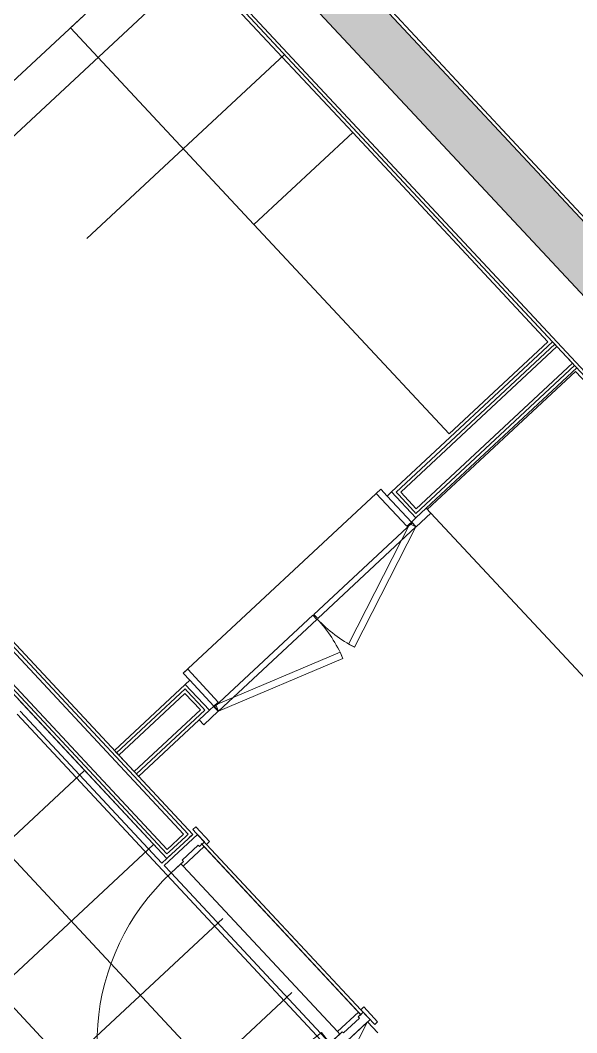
# Model space of a CAD drawing. Header units: millimetres. Extents: x -71377 to 516042, y -145869 to 441446.
# Drawn here: x 180267 to 181915, y 140794 to 143795 of the extents above; entities that cross this region are included whole.
import ezdxf

# ---------------------------------------------------------------- set-up
doc = ezdxf.new("R2010")
doc.units = ezdxf.units.MM
doc.header["$LTSCALE"] = 1000
doc.linetypes.add('_점선_S_', pattern=[1.6, 0.8, -0.8])
for name, color, linetype, lineweight in [('_ A-furn _', 6, 'Continuous', 5), ('A-door', 4, 'Continuous', 5), ('A-door-hdln', 8, 'Continuous', 5), ('A-ele-8', 8, 'Continuous', 5), ('A-fnsh', 5, 'Continuous', 5), ('A-fnsh-4', 4, 'Continuous', 5), ('A-furn', 6, 'Continuous', 5), ('A-hat', 251, 'Continuous', 5), ('A-insu', 251, 'Continuous', 5), ('A_cwall', 2, 'Continuous', 5), ('A_fnsh', 5, 'Continuous', 5), ('A_fnsh-4', 4, 'Continuous', 5), ('AA_발코니선', 4, '_점선_S_', 5)]:
    doc.layers.add(name, color=color, linetype=linetype, lineweight=lineweight)

# ---------------------------------------------------------------- blocks, each defined once
blk = doc.blocks.new('3D_수납가구 - 실선_ 대각선X-2308846-지반층 배치도')
at = {"layer": '_ A-furn _'}
for p, q in [((0, 1050), (600, 1050)), ((0, 0), (0, 1035)), ((600, 1050), (600, 0)), ((600, 0), (0, 0))]:
    blk.add_line(p, q, dxfattribs=at)
blk = doc.blocks.new('대장2_59A_1층_rvt-2-지반층 배치도')
at = {"layer": 'A-furn', "extrusion": (0, 0, -1), "zscale": -1, "rotation": 316.9999987515239}
blk.add_blockref('3D_수납가구 - 실선_ 대각선X-2308846-지반층 배치도', (80432, -123841.4), dxfattribs=at)
blk = doc.blocks.new('3D_팬트리문 - _A_팬트리문_8X23-2183192-지반층 배치도')
at = {"layer": 'A-furn'}
for p, q in [((-24.1, 209.3), (-400, 72.5)), ((-393.2, 53.7), (-17.3, 190.5)), ((-24.1, 209.3), (-17.3, 190.5)), ((24.1, 209.3), (17.3, 190.5)), ((393.2, 53.7), (17.3, 190.5)), ((24.1, 209.3), (400, 72.5)), ((-460, 72.5), (-460, 52.5)), ((-401, 72.5), (-460, 72.5)), ((-401, 52.5), (-401, 72.5)), ((-2, 72.5), (-400, 72.5)), ((-400, 72.5), (-400, 55.5)), ((-400, 72.5), (-393.2, 53.7)), ((-2, 55.5), (-2, 72.5)), ((2, 72.5), (2, 55.5)), ((400, 72.5), (2, 72.5)), ((400, 72.5), (393.2, 53.7)), ((400, 55.5), (400, 72.5)), ((460, 72.5), (401, 72.5)), ((401, 72.5), (401, 52.5)), ((460, 52.5), (460, 72.5)), ((-460, 52.5), (-418, 52.5)), ((-418, 52.5), (-418, -52.5)), ((-400, 52.5), (-418, 52.5)), ((-400, 55.5), (-2, 55.5)), ((-382, 52.5), (-400, 52.5)), ((-400, -52.5), (-400, 52.5)), ((-382, -80.5), (-382, 52.5)), ((2, 55.5), (400, 55.5)), ((400, 52.5), (382, 52.5)), ((382, 52.5), (382, -80.5)), ((418, 52.5), (400, 52.5)), ((400, 52.5), (400, -52.5)), ((418, -52.5), (418, 52.5)), ((418, 52.5), (460, 52.5)), ((-418, -52.5), (-400, -52.5)), ((-400, -52.5), (-400, -80.5)), ((400, -80.5), (400, -52.5)), ((400, -52.5), (418, -52.5)), ((-400, -80.5), (-382, -80.5)), ((-400, -80.5), (400, -80.5)), ((382, -80.5), (400, -80.5))]:
    blk.add_line(p, q, dxfattribs=at)
for centre, start, end in [((-400, 72.5), 360, 20), ((400, 72.5), 160, 180)]:
    blk.add_arc(centre, 400, start, end, dxfattribs=at)
blk = doc.blocks.new('3D_수납가구 - 실선_ 대각선X-2308847-지반층 배치도')
at = {"layer": '_ A-furn _'}
for p, q in [((0, 847.5), (400, 847.5)), ((0, 0), (0, 847.5)), ((400, 847.5), (400, 0)), ((400, 0), (0, 0))]:
    blk.add_line(p, q, dxfattribs=at)
blk = doc.blocks.new('3D_수납가구 - 실선_ 대각선X-2308848-지반층 배치도')
at = {"layer": '_ A-furn _'}
for p, q in [((0, 872.5), (400, 872.5)), ((0, 0), (0, 872.5)), ((400, 490), (400, 0)), ((400, 0), (0, 0))]:
    blk.add_line(p, q, dxfattribs=at)
blk = doc.blocks.new('3D_수납가구 - 실선_ 대각선X-2308849-지반층 배치도')
at = {"layer": '_ A-furn _'}
for p, q in [((0, 797.5), (400, 797.5)), ((0, 0), (0, 797.5)), ((400, 797.5), (400, 0)), ((400, 0), (0, 0))]:
    blk.add_line(p, q, dxfattribs=at)
blk = doc.blocks.new('세대외여닫이문 - _A_ABS_7_5X21_욕실2-V43-지반층 배치도')
at = {"layer": 'A-door'}
for p, q in [((-395, 74.5), (-335, 74.5)), ((-395, 62.5), (-395, 74.5)), ((-335, 62.5), (-395, 62.5)), ((-375, 62.5), (-345, 62.5)), ((-375, -72.5), (-375, 62.5)), ((-345, 62.5), (-345, 42.5)), ((-335, 74.5), (-335, 62.5)), ((335, 74.5), (395, 74.5)), ((335, 62.5), (335, 74.5)), ((395, 62.5), (335, 62.5)), ((345, 62.5), (375, 62.5)), ((345, 42.5), (345, 62.5)), ((375, 62.5), (375, -72.5)), ((395, 74.5), (395, 62.5)), ((-350, 42.5), (-350, -22.5)), ((-345, 42.5), (-350, 42.5)), ((-350, 42.5), (-345, 42.5)), ((-350, -22.5), (-350, 42.5)), ((-345, 42.5), (-345, 52.5)), ((-345, 52.5), (-335, 52.5)), ((-335, 52.5), (-335, -32.5)), ((335, 52.5), (345, 52.5)), ((335, -32.5), (335, 52.5)), ((345, 52.5), (345, 42.5)), ((345, 42.5), (350, 42.5)), ((350, 42.5), (345, 42.5)), ((350, 42.5), (350, -22.5)), ((350, -22.5), (350, 42.5)), ((375, 52.5), (420, 52.5)), ((375, -72.5), (375, 52.5)), ((-350, -22.5), (-345, -22.5)), ((-345, -22.5), (-350, -22.5)), ((-345, -22.5), (-345, -72.5)), ((-345, -32.5), (-345, -22.5)), ((345, -22.5), (345, -32.5)), ((350, -22.5), (345, -22.5)), ((345, -22.5), (350, -22.5)), ((345, -72.5), (345, -22.5)), ((-335, -32.5), (-345, -32.5)), ((345, -32.5), (335, -32.5)), ((-345, -72.5), (-375, -72.5)), ((305.2, -69), (245, -756.4)), ((345, -72.5), (284.9, -759.9)), ((305.2, -69), (345, -72.5)), ((375, -72.5), (345, -72.5)), ((420, -72.5), (375, -72.5)), ((245, -756.4), (284.9, -759.9))]:
    blk.add_line(p, q, dxfattribs=at)
at = {"layer": 'A-door-hdln'}
for p, q in [((-345, 42.5), (-345, 62.5)), ((-335, 62.5), (335, 62.5)), ((345, 62.5), (345, 42.5)), ((-350, 42.5), (-345, 42.5)), ((-345, 42.5), (-350, 42.5)), ((-345, 52.5), (-345, 42.5)), ((-335, 52.5), (-345, 52.5)), ((-335, 52.5), (335, 52.5)), ((345, 52.5), (335, 52.5)), ((350, 42.5), (345, 42.5)), ((345, 42.5), (350, 42.5)), ((420, -72.5), (375, 52.5)), ((-345, -22.5), (-350, -22.5)), ((-350, -22.5), (-345, -22.5)), ((-345, -32.5), (-345, -22.5)), ((-345, -22.5), (-345, -32.5)), ((345, -22.5), (350, -22.5)), ((345, -32.5), (345, -22.5)), ((345, -22.5), (345, -32.5)), ((350, -22.5), (345, -22.5)), ((-345, -72.5), (-345, -32.5)), ((-345, -32.5), (-335, -32.5)), ((-335, -32.5), (335, -32.5)), ((335, -32.5), (345, -32.5)), ((345, -32.5), (345, -72.5)), ((-345, -72.5), (345, -72.5)), ((192.2, -671.5), (207.9, -492.1)), ((207.9, -492.1), (227.8, -493.9)), ((227.8, -493.9), (213.9, -653.3)), ((347.4, -504.3), (333.4, -663.7)), ((367.3, -506.1), (347.4, -504.3)), ((351.6, -685.4), (367.3, -506.1)), ((213.9, -653.3), (243.8, -655.9)), ((240.3, -695.7), (245.5, -636)), ((245.5, -636), (255.5, -636.8)), ((255.5, -636.8), (250.2, -696.6)), ((295.3, -640.3), (290.1, -700.1)), ((305.3, -641.2), (295.3, -640.3)), ((300.1, -701), (305.3, -641.2)), ((242, -675.8), (192.2, -671.5)), ((301.8, -681.1), (351.6, -685.4)), ((333.4, -663.7), (303.5, -661.1)), ((250.2, -696.6), (240.3, -695.7)), ((290.1, -700.1), (300.1, -701))]:
    blk.add_line(p, q, dxfattribs=at)
blk.add_arc((345, -72.5), 690, 180, 265, dxfattribs=at)
blk = doc.blocks.new('대장2_59A_1층_rvt-3-지반층 배치도')
at = {"layer": 'A-hat'}
h = blk.add_hatch(dxfattribs=at)
h.set_pattern_fill('FP_86', color=256, style=0, pattern_type=2)
h.set_pattern_definition([(313, (-82996.13, -126252.94), (219.406, 204.6), []), (43, (-82996.13, -126252.94), (-204.6, 219.406), [])])
h.paths.add_polyline_path([(-82832, -127631.3), (-81720.3, -126594.7), (-81771.5, -126539.8), (-81755.5, -126527.6), (-82228.8, -126020.1), (-82242.1, -126035.2), (-82254.3, -126005.5), (-82254.7, -125992.3), (-82694.6, -125520.6), (-82709.1, -125534.3), (-82688.8, -125556.1), (-82710.7, -125576.6), (-82731.2, -125554.7), (-83122.2, -125927.1), (-83106.3, -125945.4), (-83421.1, -126237.1), (-83448.4, -126223.5), (-83814.1, -126578.1), (-82842.8, -127619.7)])
h.paths.add_polyline_path([(-82831, -127603), (-83777.3, -126571.2), (-83706.3, -126517.8), (-83615.5, -126615.1), (-83375.2, -126402.6), (-83303.4, -126382.3), (-83302.2, -126382.1), (-83195.3, -126393.7), (-83140.7, -126417.2), (-83056.3, -126491.1), (-83007.7, -126592.3), (-83003.1, -126702.8), (-83026.8, -126770.8), (-83056.3, -126816.6), (-83094.7, -126854.8), (-83193.2, -126939.2), (-83254.3, -127002.5), (-83107.8, -127159.6), (-83105.9, -127105.9), (-82912.3, -126940.8), (-82757.9, -126858), (-82717.7, -126851.3), (-82639.2, -126859.5), (-82584.6, -126894.3), (-82550.8, -126970.3), (-82550.8, -127030.1), (-82574.2, -127102.1), (-82713.3, -127285.8), (-82842.8, -127399.7), (-82883.5, -127400.1), (-82765.2, -127541.6), (-82825.5, -127597.9)])
at = {"layer": 'A-ele-8'}
for p, q in [((-82191.8, -125933.6), (-82177.9, -125920.7)), ((-82254.7, -125992.3), (-82240.8, -125979.3)), ((-82269.4, -126005.9), (-82254.7, -125992.3)), ((-81771.5, -126539.8), (-82242.1, -126035.2))]:
    blk.add_line(p, q, dxfattribs=at)
at = {"layer": 'A-fnsh'}
for p, q in [((-81111.7, -124461.5), (-82520, -122951.2)), ((-82152.4, -125948.1), (-81678.4, -126456.4))]:
    blk.add_line(p, q, dxfattribs=at)
at = {"layer": 'A-fnsh-4'}
for p, q in [((-81105.2, -124468.4), (-81575.1, -124906.6)), ((-81046.5, -124531.3), (-81516.4, -124969.5)), ((-83303.4, -124727.7), (-82191.4, -125920.2)), ((-83366.3, -124786.4), (-82254.3, -125978.8)), ((-81575.1, -124906.6), (-81568.6, -124913.5)), ((-81568.6, -124913.5), (-81522.9, -124962.5)), ((-81522.9, -124962.5), (-81516.4, -124969.5)), ((-82200.4, -125489.7), (-82403.3, -125679)), ((-82193.9, -125496.6), (-82200.4, -125489.7)), ((-82148.2, -125545.6), (-82193.9, -125496.6)), ((-82141.7, -125552.6), (-82344.7, -125741.8)), ((-82141.7, -125552.6), (-82148.2, -125545.6)), ((-82247.3, -125972.4), (-82198.3, -125926.7)), ((-82198.3, -125926.7), (-82191.4, -125920.2)), ((-82247.3, -125972.4), (-82254.3, -125978.8))]:
    blk.add_line(p, q, dxfattribs=at)
at = {"layer": 'A-insu'}
for p, q in [((-81053, -124524.4), (-81098.7, -124475.4)), ((-82396.9, -125685.9), (-82351.2, -125734.9))]:
    blk.add_line(p, q, dxfattribs=at)
at = {"layer": 'A_fnsh'}
for p, q in [((-82254.7, -125992.3), (-82694.6, -125520.6)), ((-82688.8, -125556.1), (-82269.4, -126005.9)), ((-82269.4, -126005.9), (-82254.7, -125992.3))]:
    blk.add_line(p, q, dxfattribs=at)
at = {"layer": 'A_fnsh-4'}
for p, q in [((-81111.7, -124461.5), (-81588.5, -124906.1)), ((-81098.7, -124475.4), (-81561.7, -124907.1)), ((-81105.2, -124468.4), (-81111.7, -124461.5)), ((-81098.7, -124475.4), (-81105.2, -124468.4)), ((-81053, -124524.4), (-81516, -124956.1)), ((-81486.2, -124954.3), (-81040.1, -124538.2)), ((-81046.5, -124531.3), (-81053, -124524.4)), ((-81040.1, -124538.2), (-81046.5, -124531.3)), ((-82177.9, -125920.7), (-83296.4, -124721.2)), ((-83310.3, -124734.2), (-82204.8, -125919.7)), ((-83359.3, -124779.9), (-82253.8, -125965.4)), ((-83373.2, -124792.9), (-82254.7, -125992.3)), ((-81561.7, -124907.1), (-81516, -124956.1)), ((-82199.9, -125476.3), (-82409.8, -125672)), ((-82200.9, -125503.1), (-82396.9, -125685.9)), ((-82155.2, -125552.1), (-82200.9, -125503.1)), ((-82155.2, -125552.1), (-82351.2, -125734.9)), ((-82338.2, -125748.8), (-82159, -125581.7)), ((-82409.8, -125672), (-82403.3, -125679)), ((-82403.3, -125679), (-82396.9, -125685.9)), ((-82351.2, -125734.9), (-82344.7, -125741.8)), ((-82344.7, -125741.8), (-82338.2, -125748.8)), ((-82204.8, -125919.7), (-82253.8, -125965.4)), ((-82191.8, -125933.6), (-82184.9, -125927.1)), ((-82184.9, -125927.1), (-82177.9, -125920.7)), ((-82240.8, -125979.3), (-82191.8, -125933.6)), ((-82254.7, -125992.3), (-82247.8, -125985.8)), ((-82247.8, -125985.8), (-82240.8, -125979.3))]:
    blk.add_line(p, q, dxfattribs=at)
at = {"layer": 'AA_발코니선'}
for p, q in [((-82158.5, -123338.8), (-83456.7, -124549.4)), ((-81906.2, -123609.4), (-83204.9, -124820.5))]:
    blk.add_line(p, q, dxfattribs=at)
at = {"layer": 'A-door-hdln', "rotation": 313.0000012484766}
blk.add_blockref('세대외여닫이문 - _A_ABS_7_5X21_욕실2-V43-지반층 배치도', (-81953.8, -126238), dxfattribs=at)
at = {"layer": 'A-furn'}
for name, p, rotation in [('3D_수납가구 - 실선_ 대각선X-2308848-지반층 배치도', (-82247.7, -123257.9), 133.0000012484765), ('3D_수납가구 - 실선_ 대각선X-2308849-지반층 배치도', (-81996.3, -124113.9), 43.00000124847661), ('3D_수납가구 - 실선_ 대각선X-2308847-지반층 배치도', (-81418.3, -124733.8), 43.00000124847661), ('3D_수납가구 - 실선_ 대각선X-2308846-지반층 배치도', (-80766.7, -125725.8), 43.00000124847661), ('3D_팬트리문 - _A_팬트리문_8X23-2183192-지반층 배치도', (-81858.4, -125229.6), 223.0000012484765)]:
    blk.add_blockref(name, p, dxfattribs=dict(at, rotation=rotation))

msp = doc.modelspace()

# ---------------------------------------------------------------- hatches: boundary and pattern name
at = {"layer": 'A-hat'}
msp.add_hatch(color=256, dxfattribs=at).paths.add_polyline_path([(185241.1, 139432.9), (185350.8, 139535.2), (184321, 140639.6), (184311.5, 140630.8), (184004.6, 140959.9), (184014.1, 140968.7), (180859.9, 144351.2), (180850.4, 144342.4), (180407.1, 144817.8), (180306.9, 144724.3), (180443.3, 144578), (180452.8, 144586.9), (180759.7, 144257.8), (180750.2, 144248.9), (185145.7, 139535.2)])

# ---------------------------------------------------------------- linework, layer by layer
at = {"layer": 'A_cwall'}
for p, q in [((184014.1, 140968.7), (180859.9, 144351.2)), ((180750.2, 144248.9), (184995.6, 139696.2))]:
    msp.add_line(p, q, dxfattribs=at)
at = {"layer": 'A_fnsh-4'}
for p, q in [((180428.9, 144358.8), (184776, 139697.2)), ((183780.7, 140778.4), (180435.8, 144365.3))]:
    msp.add_line(p, q, dxfattribs=at)

# ---------------------------------------------------------------- block references
for name in ['대장2_59A_1층_rvt-2-지반층 배치도', '대장2_59A_1층_rvt-3-지반층 배치도']:
    msp.add_blockref(name, (262955.4, 267303.1))

doc.saveas('drawing.dxf')
